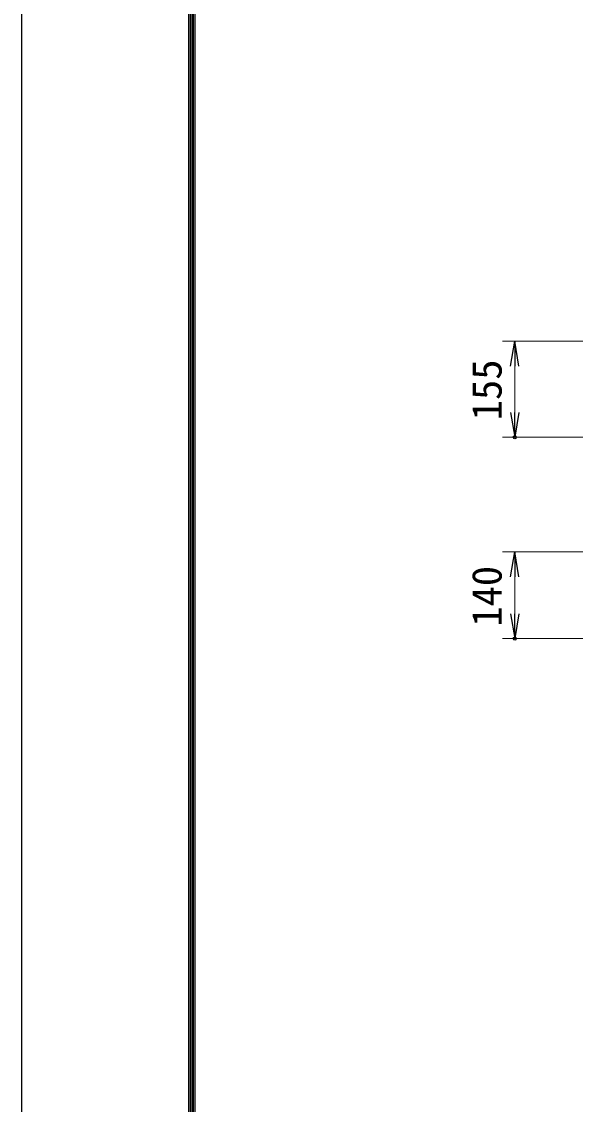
# Model space of a CAD drawing. Units: millimetres, scale not verified. Extents: x -4200 to 4200, y -2970 to 2970.
# Drawn here: x -4200 to -3285, y -291 to 1458 of the extents above; entities that cross this region are included whole.
import ezdxf
from ezdxf.enums import TextEntityAlignment as Align

# ---------------------------------------------------------------- set-up
doc = ezdxf.new("R2010")
doc.units = ezdxf.units.MM
doc.header["$LTSCALE"] = 10
doc.header["$PDMODE"] = 32
doc.header["$PDSIZE"] = 5
for name, color, linetype, lineweight in [('0-0_D-STR-DIM', 7, 'Continuous', 13), ('0-6_0', 7, 'Continuous', 25), ('0-F_D-TTL', 7, 'Continuous', 25)]:
    doc.layers.add(name, color=color, linetype=linetype, lineweight=lineweight)
doc.layers.add('0-7_Defpoints', color=7, linetype='Continuous')
doc.styles.add('ＭＳ ゴシック', font='')
doc.styles.get('ＭＳ ゴシック').set_extended_font_data('MS Gothic')

# ---------------------------------------------------------------- blocks, each defined once
blk = doc.blocks.new('_Open')
at = {"layer": '0-6_0'}
blk.add_line((-10, 1.667), (0, 0), dxfattribs=at)
blk.add_lwpolyline([(-10, -1.667), (0, 0), (-10, 0)], dxfattribs=at)

msp = doc.modelspace()

# ---------------------------------------------------------------- linework, layer by layer
at = {"layer": '0-0_D-STR-DIM'}
for p, q in [((-3293.71, 941.81), (-3423.71, 941.81)), ((-3403.71, 901.81), (-3403.71, 826.81)), ((-3293.71, 786.81), (-3423.71, 786.81)), ((-3293.71, 601.51), (-3423.71, 601.51)), ((-3403.71, 561.51), (-3403.71, 501.51)), ((-3293.71, 461.51), (-3423.71, 461.51))]:
    msp.add_line(p, q, dxfattribs=at)
at = {"layer": '0-7_Defpoints'}
for p in [(-3403.71, 786.81), (-3403.71, 461.51)]:
    msp.add_point(p, dxfattribs=at)
at = {"layer": '0-F_D-TTL', "color": 2}
msp.add_lwpolyline([(-4199.74, 2970), (4200.26, 2970), (4200.26, -2970), (-4199.74, -2970)], close=True, dxfattribs=at)
at = {"layer": '0-F_D-TTL'}
for points in [[(-3929.74, 2750), (3930.26, 2750), (3930.26, -2750), (-3929.74, -2750)], [(-3927.24, 2747.5), (3927.76, 2747.5), (3927.76, -2747.5), (-3927.24, -2747.5)], [(-3924.74, 2745), (3925.26, 2745), (3925.26, -2745), (-3924.74, -2745)], [(-3922.24, 2742.5), (3922.76, 2742.5), (3922.76, -2742.5), (-3922.24, -2742.5)], [(-3919.74, 2740), (3920.26, 2740), (3920.26, -2740), (-3919.74, -2740)]]:
    msp.add_lwpolyline(points, close=True, dxfattribs=at)

# ---------------------------------------------------------------- block references
at = {"layer": '0-0_D-STR-DIM', "xscale": 4, "yscale": 4}
for p, rotation in [((-3403.71, 941.81), 90), ((-3403.71, 786.81), 270), ((-3403.71, 601.51), 90), ((-3403.71, 461.51), 270)]:
    msp.add_blockref('_Open', p, dxfattribs=dict(at, rotation=rotation))

# ---------------------------------------------------------------- texts
at = {"layer": '0-0_D-STR-DIM', "style": 'ＭＳ ゴシック'}
for s, p in [('155', (-3410.46, 814.31)), ('140', (-3410.46, 480.86))]:
    msp.add_text(s, height=48.09, rotation=90, dxfattribs=at).set_placement(p, align=Align.BOTTOM_LEFT)

doc.saveas('drawing.dxf')
